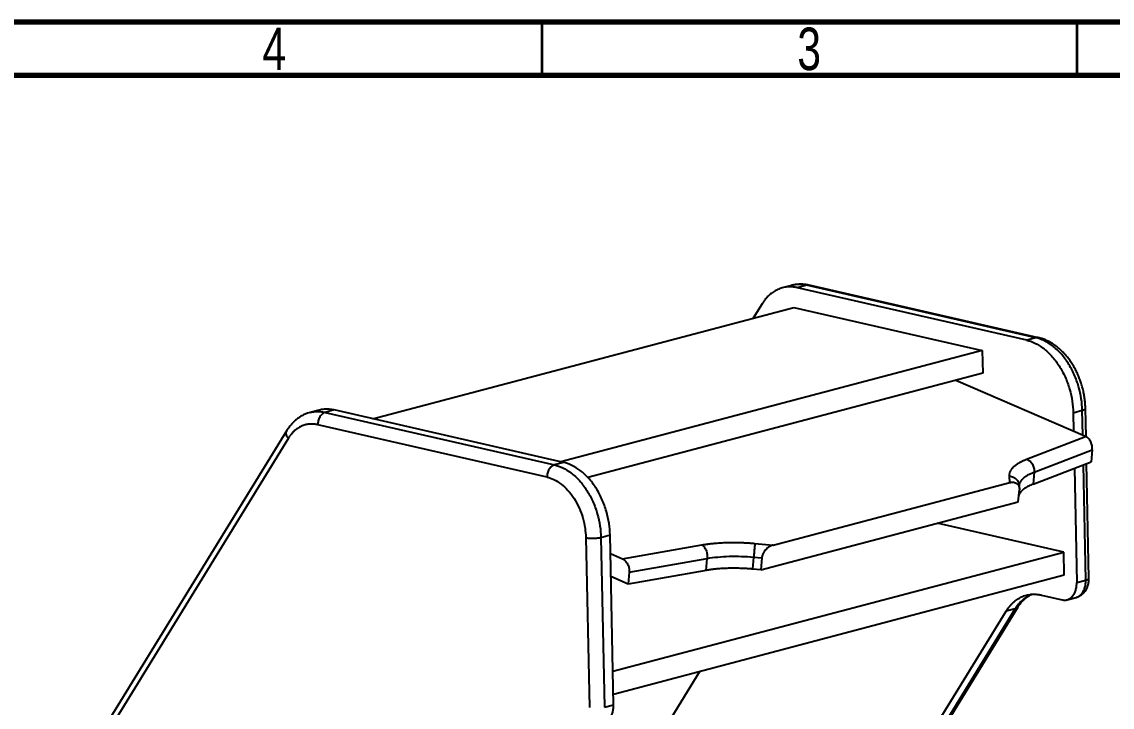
# Model space of a CAD drawing. Header units: millimetres. Extents: x 0 to 589, y 0 to 415.
# Drawn here: x 403.4 to 505.3, y 350.9 to 415 of the extents above; entities that cross this region are included whole.
import ezdxf

# ---------------------------------------------------------------- set-up
doc = ezdxf.new("R2010")
doc.units = ezdxf.units.MM
doc.styles.add('SLDTEXTSTYLE0', font='TXT', dxfattribs={"width": 0.75})

msp = doc.modelspace()

# ---------------------------------------------------------------- linework, layer by layer
at = {"color": 7, "linetype": 'Continuous', "lineweight": 70}
for p, q in [((15, 415), (589, 415)), ((20, 410), (584, 410))]:
    msp.add_line(p, q, dxfattribs=at)
at = {"color": 7, "linetype": 'Continuous', "lineweight": 35}
for p, q in [((452, 410), (452, 415)), ((502, 410), (502, 415))]:
    msp.add_line(p, q, dxfattribs=at)
at = {"color": 7, "linetype": 'Continuous', "lineweight": 25}
for p, q in [((475.3006, 390.3569), (474.4481, 390.1318)), ((476.7105, 390.3695), (475.8588, 390.1447)), ((497.2942, 385.2429), (475.8588, 390.1447)), ((498.1459, 385.4678), (476.7105, 390.3695)), ((498.3894, 385.4735), (476.9533, 390.3755)), ((472.5542, 388.6362), (471.7322, 387.2998)), ((436.1273, 377.8997), (475.5404, 388.3052)), ((436.1273, 377.8997), (475.5404, 388.3052)), ((475.5404, 388.3052), (493.1446, 384.2795)), ((498.1459, 385.4678), (497.2942, 385.2429)), ((493.1446, 384.2795), (453.7315, 373.874)), ((493.1446, 384.2795), (493.1891, 382.1477)), ((493.1891, 382.1477), (456.2684, 372.4002)), ((502.8035, 376.235), (490.6644, 381.4812)), ((431.1545, 378.7018), (430.302, 378.4767)), ((432.5643, 378.7144), (431.7126, 378.4896)), ((431.7126, 378.4896), (453.148, 373.5878)), ((453.9997, 373.8127), (432.5643, 378.7144)), ((501.6406, 378.4628), (502.4923, 378.6876)), ((501.6406, 378.4628), (501.677, 376.7218)), ((502.5412, 376.3484), (502.4923, 378.6876)), ((502.8434, 376.2123), (502.7879, 378.87)), ((452.4585, 372.4314), (431.0231, 377.3332)), ((428.1272, 376.7874), (404.4046, 338.2181)), ((497.2841, 374.116), (502.8035, 376.235)), ((428.2692, 376.0761), (404.5466, 337.5068)), ((497.9966, 372.9101), (503.4267, 374.9948)), ((503.4267, 374.9948), (503.326, 373.8732)), ((453.9997, 373.8127), (453.148, 373.5878)), ((497.8959, 371.7885), (503.326, 373.8732)), ((501.7491, 373.2678), (501.9721, 362.5877)), ((502.8238, 362.8125), (502.5987, 373.594)), ((503.1194, 362.9939), (502.8957, 373.708)), ((495.7158, 371.9275), (495.6852, 372.5252)), ((497.9966, 372.9101), (497.8959, 371.7885)), ((473.5955, 366.0875), (495.7158, 371.9275)), ((496.5106, 370.1299), (496.6113, 371.2515)), ((496.6139, 371.3708), (496.5998, 371.6452)), ((472.4316, 363.7728), (496.5106, 370.1299)), ((500.7566, 365.4212), (488.9241, 368.127)), ((457.4944, 366.8076), (458.3461, 367.0325)), ((458.6775, 351.1574), (458.3461, 367.0325)), ((456.0805, 366.7813), (456.4119, 350.9062)), ((457.4944, 366.8076), (457.8259, 350.9326)), ((459.509, 364.8048), (466.9296, 366.1021)), ((471.8858, 366.2419), (473.5955, 366.0875)), ((458.3825, 365.2916), (459.509, 364.8048)), ((458.612, 354.2946), (500.7566, 365.4212)), ((471.7695, 364.9632), (471.6688, 363.8417)), ((471.7695, 364.9632), (472.5323, 364.8943)), ((500.8011, 363.2894), (500.7566, 365.4212)), ((460.1322, 363.5645), (467.4328, 364.8409)), ((467.3321, 363.7193), (467.4328, 364.8409)), ((472.5323, 364.8943), (472.4316, 363.7728)), ((460.0315, 362.443), (458.4275, 363.1362)), ((458.6566, 352.1628), (500.8011, 363.2894)), ((467.3321, 363.7193), (460.0315, 362.443)), ((460.1322, 363.5645), (460.0315, 362.443)), ((472.4316, 363.7728), (471.6688, 363.8417)), ((501.9721, 362.5877), (502.8238, 362.8125)), ((498.6806, 361.4116), (500.6042, 360.9717)), ((501.0739, 360.9759), (501.9263, 361.2009)), ((483.9937, 341.3971), (495.376, 359.9031)), ((484.8453, 341.622), (496.2277, 360.128)), ((485.1261, 341.8157), (496.5085, 360.3217)), ((496.2277, 360.128), (495.376, 359.9031)), ((466.7252, 354.293), (457.6444, 339.529)), ((457.8259, 350.9326), (458.6775, 351.1574))]:
    msp.add_line(p, q, dxfattribs=at)
for points, knots in [([(476.7105, 390.3695), (476.5529, 390.399), (476.2346, 390.4586), (475.7639, 390.4441), (475.4494, 390.41), (475.3008, 390.3568), (475.3003, 390.3567)], [0, 0, 0, 0, 0.327153129, 0.660822902, 0.99898303, 1, 1, 1, 1]), ([(476.9534, 390.3727), (476.8645, 390.3922), (476.6642, 390.4361), (476.3508, 390.4661), (476.0174, 390.4702), (475.6904, 390.4385), (475.4593, 390.4013), (475.3405, 390.3658), (475.3255, 390.3613)], [0, 0, 0, 0, 0.16358925, 0.36851006, 0.57117473, 0.77189766, 0.97114173, 1, 1, 1, 1]), ([(475.8588, 390.1447), (475.8397, 390.1489), (475.8017, 390.1574), (475.7447, 390.1689), (475.6877, 390.1793), (475.6309, 390.1886), (475.5742, 390.1969), (475.5176, 390.204), (475.4612, 390.2102), (475.4048, 390.2152), (475.3485, 390.2192), (475.2924, 390.2221), (475.2364, 390.2239), (475.1804, 390.2246), (475.1246, 390.2243), (475.0689, 390.2229), (475.0133, 390.2205), (474.9578, 390.217), (474.8426, 390.2074), (474.6694, 390.1841), (474.4415, 390.1336), (474.2187, 390.064), (474.0014, 389.9754), (473.7906, 389.8685), (473.5871, 389.7436), (473.3916, 389.6008), (473.239, 389.4702), (473.1251, 389.3616), (473.0466, 389.2817), (472.9701, 389.1988), (472.8956, 389.1128), (472.8232, 389.0237), (472.7528, 388.9316), (472.6844, 388.8363), (472.618, 388.7381), (472.5755, 388.6702), (472.5542, 388.6362)], [0, 0, 0, 0, 0.01476049, 0.02950091, 0.04422393, 0.0589322, 0.0736284, 0.0883152, 0.10299528, 0.11767133, 0.13234603, 0.14702208, 0.16170216, 0.17638896, 0.19108516, 0.20579343, 0.22051645, 0.23525687, 0.25001736, 0.31261661, 0.37500989, 0.43740318, 0.50000243, 0.56260168, 0.62499496, 0.68738825, 0.7499875, 0.77785096, 0.80565126, 0.83340636, 0.86113431, 0.88885319, 0.91658114, 0.94433624, 0.97213654, 1, 1, 1, 1]), ([(476.9532, 390.373), (476.9157, 390.3802), (476.8367, 390.3955), (476.754, 390.3785), (476.7105, 390.3695)], [0, 0, 0, 0, 0.47401132, 1, 1, 1, 1]), ([(498.3889, 385.4712), (498.3513, 385.4785), (498.2722, 385.4937), (498.1894, 385.4767), (498.1459, 385.4678)], [0, 0, 0, 0, 0.47450295, 1, 1, 1, 1]), ([(502.4923, 378.6876), (502.4852, 379.0302), (502.4556, 379.3907), (502.3438, 380.1327), (502.2614, 380.5142), (502.0406, 381.2769), (501.9021, 381.6581), (501.5723, 382.3951), (501.3812, 382.7507), (500.9568, 383.4127), (500.7238, 383.7188), (500.2316, 384.2639), (499.9727, 384.5028), (499.4467, 384.905), (499.1797, 385.0685), (498.6538, 385.3213), (498.3949, 385.4108), (498.1459, 385.4678)], [0, 0, 0, 0, 0.125, 0.125, 0.25, 0.25, 0.375, 0.375, 0.5, 0.5, 0.625, 0.625, 0.75, 0.75, 0.875, 0.875, 1, 1, 1, 1]), ([(502.785, 378.8701), (502.7842, 378.9374), (502.7817, 379.1471), (502.7521, 379.5025), (502.6976, 379.9335), (502.6188, 380.3631), (502.5176, 380.7889), (502.3942, 381.2088), (502.2492, 381.6209), (502.0833, 382.023), (501.8972, 382.413), (501.6917, 382.7891), (501.4675, 383.1492), (501.2256, 383.4915), (500.9669, 383.8139), (500.6925, 384.1146), (500.4037, 384.3917), (500.1019, 384.6432), (499.7887, 384.8675), (499.466, 385.0625), (499.1359, 385.2279), (498.8003, 385.359), (498.5507, 385.4396), (498.4127, 385.4663), (498.3888, 385.4709)], [0, 0, 0, 0, 0.02288215, 0.07121974, 0.11953204, 0.16782731, 0.21611735, 0.2644161, 0.31273587, 0.36108943, 0.4094912, 0.45795368, 0.50648601, 0.55509212, 0.60376834, 0.65250045, 0.701253, 0.74996993, 0.79858151, 0.84700079, 0.89512992, 0.9428712, 0.99014165, 1, 1, 1, 1]), ([(497.2942, 385.2429), (497.5432, 385.186), (497.8021, 385.0965), (498.328, 384.8436), (498.595, 384.6802), (499.121, 384.2779), (499.3799, 384.039), (499.8721, 383.494), (500.1051, 383.1878), (500.5295, 382.5259), (500.7206, 382.1702), (501.0504, 381.4332), (501.1889, 381.0521), (501.4097, 380.2893), (501.4921, 379.9078), (501.6039, 379.1658), (501.6335, 378.8053), (501.6406, 378.4628)], [0, 0, 0, 0, 0.125, 0.125, 0.25, 0.25, 0.375, 0.375, 0.5, 0.5, 0.625, 0.625, 0.75, 0.75, 0.875, 0.875, 1, 1, 1, 1]), ([(430.3008, 378.4735), (430.2209, 378.4516), (430.0371, 378.4013), (429.7605, 378.2871), (429.4716, 378.1379), (429.1961, 377.9596), (428.9347, 377.7541), (428.6886, 377.5221), (428.4597, 377.2635), (428.2719, 377.0178), (428.1695, 376.8503), (428.1296, 376.785)], [0, 0, 0, 0, 0.09012047, 0.20719152, 0.32434427, 0.44194151, 0.56030487, 0.67969064, 0.80026966, 0.92211445, 1, 1, 1, 1]), ([(430.3005, 378.476), (430.3016, 378.4764), (430.4508, 378.5298), (430.766, 378.5642), (431.2367, 378.5786), (431.555, 378.5191), (431.7126, 378.4896)], [0, 0, 0, 0, 0.00249724, 0.34015629, 0.67333164, 1, 1, 1, 1]), ([(431.7126, 378.4896), (431.6708, 378.4785), (431.6275, 378.462), (431.5401, 378.4166), (431.4959, 378.3877), (431.4096, 378.3174), (431.3673, 378.276), (431.2877, 378.1822), (431.2503, 378.1297), (431.183, 378.0168), (431.1531, 377.9564), (431.1023, 377.8316), (431.0815, 377.7672), (431.0494, 377.6388), (431.0381, 377.5748), (431.0244, 377.4505), (431.0219, 377.3903), (431.0231, 377.3332)], [0, 0, 0, 0, 0.125, 0.125, 0.25, 0.25, 0.375, 0.375, 0.5, 0.5, 0.625, 0.625, 0.75, 0.75, 0.875, 0.875, 1, 1, 1, 1]), ([(432.5643, 378.7144), (432.4067, 378.7439), (432.0884, 378.8035), (431.6177, 378.789), (431.3031, 378.7548), (431.1546, 378.7017), (431.1541, 378.7015)], [0, 0, 0, 0, 0.32715313, 0.6608229, 0.99898303, 1, 1, 1, 1]), ([(502.4923, 378.6876), (502.5333, 378.6996), (502.6176, 378.7242), (502.7116, 378.7681), (502.7702, 378.8164), (502.7947, 378.8516), (502.7872, 378.8692), (502.7868, 378.8702)], [0, 0, 0, 0, 0.22955092, 0.47285186, 0.72626777, 0.98506153, 1, 1, 1, 1]), ([(431.0231, 377.3332), (431.0062, 377.337), (430.9725, 377.3445), (430.922, 377.3545), (430.8716, 377.3636), (430.8214, 377.3716), (430.7712, 377.3787), (430.7211, 377.3847), (430.6712, 377.3897), (430.6213, 377.3937), (430.5715, 377.3968), (430.5219, 377.3988), (430.4723, 377.3998), (430.4229, 377.3997), (430.3735, 377.3987), (430.3243, 377.3967), (430.2751, 377.3937), (430.1772, 377.3856), (430.0319, 377.366), (429.842, 377.3239), (429.6563, 377.2659), (429.4753, 377.1921), (429.2996, 377.1031), (429.13, 376.9989), (428.9671, 376.8799), (428.837, 376.7686), (428.7367, 376.6726), (428.6634, 376.5972), (428.5923, 376.5185), (428.5233, 376.4366), (428.4565, 376.3515), (428.3918, 376.263), (428.3291, 376.1715), (428.2892, 376.108), (428.2692, 376.0761)], [0, 0, 0, 0, 0.01568234, 0.03134222, 0.04698282, 0.06260735, 0.07821899, 0.09382097, 0.1094165, 0.12500881, 0.14060112, 0.15619665, 0.17179863, 0.18741028, 0.2030348, 0.21867541, 0.23433529, 0.25001762, 0.312617, 0.37501041, 0.43740383, 0.5000032, 0.56260258, 0.62499599, 0.68738941, 0.74998878, 0.78133021, 0.81259453, 0.84380736, 0.87499439, 0.90618143, 0.93739425, 0.96865857, 1, 1, 1, 1]), ([(428.2692, 376.0761), (428.2367, 376.1205), (428.1697, 376.2119), (428.1029, 376.356), (428.0654, 376.5023), (428.0687, 376.6399), (428.0917, 376.7361), (428.1239, 376.7772), (428.1299, 376.7849)], [0, 0, 0, 0, 0.17621397, 0.36298309, 0.55751693, 0.75617906, 0.9548412, 1, 1, 1, 1]), ([(503.4267, 374.9948), (503.4276, 375.0047), (503.4292, 375.0248), (503.4308, 375.0553), (503.4317, 375.0862), (503.4318, 375.1175), (503.4312, 375.1491), (503.4298, 375.1811), (503.4276, 375.2132), (503.4247, 375.2456), (503.4209, 375.278), (503.4164, 375.3106), (503.4112, 375.3432), (503.3956, 375.4271), (503.3589, 375.5655), (503.2856, 375.7412), (503.1884, 375.9072), (503.0924, 376.0254), (503.0053, 376.1076), (502.9507, 376.1505), (502.9063, 376.1805), (502.8722, 376.201), (502.838, 376.2194), (502.815, 376.2298), (502.8035, 376.235)], [0, 0, 0, 0, 0.02024312, 0.04061455, 0.0611041, 0.08170116, 0.10239478, 0.12317365, 0.14402614, 0.16494041, 0.18590434, 0.20690567, 0.22793201, 0.24897086, 0.36961501, 0.49827552, 0.61240809, 0.7486028, 0.81216867, 0.8742321, 0.90585225, 0.93738341, 0.96878056, 1, 1, 1, 1]), ([(495.6852, 372.5252), (495.6848, 372.5355), (495.6839, 372.556), (495.6839, 372.5867), (495.6847, 372.6173), (495.6865, 372.6478), (495.6893, 372.6782), (495.6931, 372.7084), (495.6978, 372.7386), (495.7035, 372.7687), (495.7102, 372.7987), (495.7178, 372.8286), (495.7265, 372.8584), (495.7361, 372.8881), (495.7466, 372.9177), (495.7582, 372.9472), (495.7977, 373.0402), (495.886, 373.1939), (496.0636, 373.4014), (496.2931, 373.5989), (496.5033, 373.7386), (496.6585, 373.8278), (496.7391, 373.8716), (496.8227, 373.9145), (496.9091, 373.9566), (496.9984, 373.9978), (497.0906, 374.0381), (497.1856, 374.0776), (497.2512, 374.1032), (497.2841, 374.116)], [0, 0, 0, 0, 0.01669994, 0.03338666, 0.05006218, 0.06672854, 0.08338776, 0.10004188, 0.11669294, 0.13334298, 0.14999404, 0.16664816, 0.18330738, 0.19997374, 0.21664926, 0.23333598, 0.25003592, 0.37501876, 0.5000016, 0.62498444, 0.74996728, 0.78126836, 0.81252918, 0.84376313, 0.87498364, 0.90620415, 0.9374381, 0.96869892, 1, 1, 1, 1]), ([(497.2841, 374.116), (497.331, 374.1), (497.3793, 374.0786), (497.476, 374.0235), (497.5244, 373.99), (497.6184, 373.911), (497.6639, 373.8656), (497.7486, 373.7647), (497.7879, 373.7093), (497.8575, 373.5915), (497.8878, 373.5293), (497.9377, 373.4021), (497.9574, 373.3373), (497.9858, 373.209), (497.9947, 373.1456), (498.0025, 373.0237), (498.0016, 372.9651), (497.9966, 372.9101)], [0, 0, 0, 0, 0.125, 0.125, 0.25, 0.25, 0.375, 0.375, 0.5, 0.5, 0.625, 0.625, 0.75, 0.75, 0.875, 0.875, 1, 1, 1, 1]), ([(453.148, 373.5878), (453.1062, 373.5768), (453.0629, 373.5602), (452.9755, 373.5148), (452.9314, 373.4859), (452.845, 373.4156), (452.8028, 373.3742), (452.7231, 373.2804), (452.6857, 373.2279), (452.6184, 373.115), (452.5885, 373.0546), (452.5378, 372.9298), (452.5169, 372.8655), (452.4848, 372.737), (452.4736, 372.673), (452.4598, 372.5487), (452.4573, 372.4885), (452.4585, 372.4314)], [0, 0, 0, 0, 0.125, 0.125, 0.25, 0.25, 0.375, 0.375, 0.5, 0.5, 0.625, 0.625, 0.75, 0.75, 0.875, 0.875, 1, 1, 1, 1]), ([(453.148, 373.5878), (453.397, 373.5309), (453.6559, 373.4413), (454.1818, 373.1885), (454.4487, 373.0251), (454.9747, 372.6228), (455.2337, 372.3839), (455.7258, 371.8389), (455.9589, 371.5327), (456.3833, 370.8708), (456.5744, 370.5151), (456.9041, 369.7781), (457.0427, 369.397), (457.2635, 368.6342), (457.3459, 368.2527), (457.4577, 367.5107), (457.4873, 367.1502), (457.4944, 366.8076)], [0, 0, 0, 0, 0.125, 0.125, 0.25, 0.25, 0.375, 0.375, 0.5, 0.5, 0.625, 0.625, 0.75, 0.75, 0.875, 0.875, 1, 1, 1, 1]), ([(458.3461, 367.0325), (458.339, 367.3751), (458.3094, 367.7356), (458.1976, 368.4776), (458.1152, 368.8591), (457.8944, 369.6218), (457.7558, 370.003), (457.4261, 370.74), (457.235, 371.0956), (456.8106, 371.7576), (456.5775, 372.0637), (456.0854, 372.6088), (455.8264, 372.8477), (455.3004, 373.2499), (455.0335, 373.4134), (454.5076, 373.6662), (454.2487, 373.7557), (453.9997, 373.8127)], [0, 0, 0, 0, 0.125, 0.125, 0.25, 0.25, 0.375, 0.375, 0.5, 0.5, 0.625, 0.625, 0.75, 0.75, 0.875, 0.875, 1, 1, 1, 1]), ([(452.4585, 372.4314), (452.666, 372.384), (452.8817, 372.3094), (453.32, 372.0987), (453.5424, 371.9625), (453.9808, 371.6273), (454.1966, 371.4282), (454.6067, 370.974), (454.8009, 370.7188), (455.1546, 370.1672), (455.3139, 369.8708), (455.5886, 369.2567), (455.704, 368.9391), (455.8881, 368.3034), (455.9567, 367.9855), (456.0499, 367.3672), (456.0745, 367.0668), (456.0805, 366.7813)], [0, 0, 0, 0, 0.125, 0.125, 0.25, 0.25, 0.375, 0.375, 0.5, 0.5, 0.625, 0.625, 0.75, 0.75, 0.875, 0.875, 1, 1, 1, 1]), ([(495.6852, 372.5252), (495.7457, 372.5178), (495.8703, 372.5024), (496.0513, 372.4369), (496.2222, 372.3377), (496.3705, 372.2045), (496.4871, 372.0457), (496.5623, 371.8714), (496.5976, 371.7341), (496.5968, 371.6576), (496.5966, 371.6417)], [0, 0, 0, 0, 0.12721096, 0.26204181, 0.40247811, 0.54589466, 0.68931122, 0.82974752, 0.96457837, 1, 1, 1, 1]), ([(496.6102, 371.6361), (496.613, 371.6846), (496.621, 371.8223), (496.7273, 372.0401), (496.9217, 372.2861), (497.2036, 372.5155), (497.5558, 372.7268), (497.8503, 372.8492), (497.9966, 372.9101)], [0, 0, 0, 0, 0.09817727, 0.27853368, 0.46000685, 0.64148002, 0.82183643, 1, 1, 1, 1]), ([(495.7158, 371.9275), (495.7246, 371.9298), (495.743, 371.9345), (495.7714, 371.9409), (495.802, 371.9469), (495.8347, 371.9523), (495.8694, 371.9568), (495.9085, 371.9605), (495.9512, 371.9627), (495.9964, 371.9627), (496.0408, 371.9604), (496.1263, 371.9512), (496.2459, 371.921), (496.3638, 371.8564), (496.443, 371.7875), (496.494, 371.7286), (496.5362, 371.6633), (496.5701, 371.5909), (496.5948, 371.5132), (496.6078, 371.4435), (496.6134, 371.386), (496.6152, 371.3418), (496.6147, 371.297), (496.6124, 371.2666), (496.6113, 371.2515)], [0, 0, 0, 0, 0.01980791, 0.0412404, 0.06432004, 0.08906963, 0.11551179, 0.14366846, 0.17904595, 0.21468936, 0.24978749, 0.28476007, 0.42083634, 0.55023956, 0.61334978, 0.67215851, 0.73096615, 0.78660343, 0.84180952, 0.8949849, 0.92151759, 0.9478543, 0.97400971, 1, 1, 1, 1]), ([(497.8959, 371.7885), (497.7497, 371.7277), (497.4553, 371.6053), (497.1021, 371.394), (496.8239, 371.1642), (496.6414, 370.9498), (496.5874, 370.8087), (496.5666, 370.7544)], [0, 0, 0, 0, 0.21333734, 0.42930044, 0.64660077, 0.86390111, 1, 1, 1, 1]), ([(456.0805, 366.7813), (456.122, 366.7718), (456.1688, 366.7629), (456.2722, 366.7473), (456.3289, 366.7405), (456.4502, 366.7298), (456.5147, 366.7259), (456.6483, 366.7215), (456.7173, 366.721), (456.8553, 366.7236), (456.9244, 366.7267), (457.0581, 366.736), (457.1229, 366.7424), (457.2446, 366.7576), (457.3015, 366.7665), (457.4055, 366.786), (457.4526, 366.7966), (457.4944, 366.8076)], [0, 0, 0, 0, 0.125, 0.125, 0.25, 0.25, 0.375, 0.375, 0.5, 0.5, 0.625, 0.625, 0.75, 0.75, 0.875, 0.875, 1, 1, 1, 1]), ([(466.9296, 366.1021), (466.9534, 366.1062), (467.001, 366.1144), (467.0731, 366.1264), (467.1456, 366.138), (467.2187, 366.1494), (467.2923, 366.1603), (467.3664, 366.171), (467.441, 366.1813), (467.516, 366.1913), (467.5917, 366.201), (467.6678, 366.2103), (467.7444, 366.2193), (467.8215, 366.228), (467.8991, 366.2363), (467.9773, 366.2444), (468.2258, 366.2687), (468.6544, 366.302), (469.2774, 366.3295), (469.9164, 366.3376), (470.4047, 366.329), (470.7324, 366.3172), (470.8967, 366.3101), (471.0611, 366.3017), (471.2257, 366.2922), (471.3905, 366.2815), (471.5555, 366.2696), (471.7206, 366.2565), (471.8307, 366.2468), (471.8858, 366.2419)], [0, 0, 0, 0, 0.01669994, 0.03338666, 0.05006218, 0.06672854, 0.08338776, 0.10004188, 0.11669294, 0.13334298, 0.14999404, 0.16664816, 0.18330738, 0.19997374, 0.21664926, 0.23333598, 0.25003592, 0.37501876, 0.5000016, 0.62498444, 0.74996728, 0.78126836, 0.81252918, 0.84376313, 0.87498364, 0.90620415, 0.9374381, 0.96869892, 1, 1, 1, 1]), ([(466.9296, 366.1021), (466.9642, 366.0828), (466.9996, 366.058), (467.0704, 365.9961), (467.1057, 365.9591), (467.1739, 365.8734), (467.2068, 365.8246), (467.2676, 365.7174), (467.2956, 365.659), (467.3447, 365.5358), (467.3659, 365.4712), (467.4002, 365.3399), (467.4133, 365.2733), (467.4316, 365.1423), (467.4367, 365.078), (467.4398, 364.9548), (467.4377, 364.8959), (467.4328, 364.8409)], [0, 0, 0, 0, 0.125, 0.125, 0.25, 0.25, 0.375, 0.375, 0.5, 0.5, 0.625, 0.625, 0.75, 0.75, 0.875, 0.875, 1, 1, 1, 1]), ([(471.8858, 366.2419), (471.8839, 366.2216), (471.8815, 366.1957), (471.8756, 366.1317), (471.8721, 366.0936), (471.864, 366.0057), (471.8594, 365.9559), (471.8494, 365.8467), (471.844, 365.7873), (471.8327, 365.6624), (471.8267, 365.597), (471.8147, 365.4644), (471.8086, 365.3973), (471.7967, 365.2655), (471.7909, 365.2008), (471.7798, 365.0772), (471.7745, 365.0183), (471.7695, 364.9632)], [0, 0, 0, 0, 0.125, 0.125, 0.25, 0.25, 0.375, 0.375, 0.5, 0.5, 0.625, 0.625, 0.75, 0.75, 0.875, 0.875, 1, 1, 1, 1]), ([(473.5955, 366.0875), (473.5848, 366.0846), (473.5634, 366.0787), (473.5313, 366.0687), (473.4992, 366.0578), (473.4671, 366.046), (473.435, 366.0331), (473.3818, 366.0102), (473.3079, 365.9739), (473.2147, 365.9191), (473.1243, 365.8571), (473.0103, 365.7665), (472.8789, 365.6391), (472.7638, 365.4916), (472.6869, 365.3672), (472.6382, 365.2732), (472.5977, 365.1779), (472.5713, 365.0978), (472.5548, 365.0343), (472.5449, 364.9872), (472.5371, 364.9404), (472.5339, 364.9097), (472.5323, 364.8943)], [0, 0, 0, 0, 0.02406024, 0.04805676, 0.0720031, 0.09591289, 0.11979984, 0.14367767, 0.21469241, 0.28475396, 0.3535892, 0.42094674, 0.55035778, 0.67213406, 0.73023979, 0.78658713, 0.84140222, 0.89497666, 0.92145997, 0.94771289, 0.97385315, 1, 1, 1, 1]), ([(467.4328, 364.8409), (467.7383, 364.8943), (468.0663, 364.9383), (468.7562, 365.0044), (469.118, 365.0265), (469.861, 365.0475), (470.2421, 365.0463), (471.0074, 365.0213), (471.3916, 364.9973), (471.7695, 364.9632)], [0, 0, 0, 0, 0.25, 0.25, 0.5, 0.5, 0.75, 0.75, 1, 1, 1, 1]), ([(459.509, 364.8048), (459.5153, 364.8019), (459.5286, 364.7961), (459.5491, 364.786), (459.5711, 364.7743), (459.5946, 364.7607), (459.6196, 364.745), (459.6586, 364.7183), (459.7108, 364.6773), (459.7967, 364.5963), (459.8927, 364.4785), (459.9904, 364.3128), (460.0643, 364.1352), (460.1032, 363.9891), (460.1207, 363.8897), (460.1283, 363.8339), (460.1336, 363.7784), (460.1367, 363.7234), (460.1375, 363.6693), (460.1362, 363.6163), (460.1335, 363.5817), (460.1322, 363.5645)], [0, 0, 0, 0, 0.01728695, 0.03599528, 0.05616168, 0.0778231, 0.10101606, 0.12577575, 0.18783331, 0.25140605, 0.38392271, 0.50174174, 0.63040347, 0.75104876, 0.78710551, 0.8230993, 0.85896777, 0.89464985, 0.93008644, 0.96522098, 1, 1, 1, 1]), ([(471.6688, 363.8417), (471.6413, 363.8441), (471.5862, 363.849), (471.5036, 363.856), (471.421, 363.8626), (471.3385, 363.8688), (471.256, 363.8748), (471.1736, 363.8803), (471.0913, 363.8856), (471.0089, 363.8905), (470.9267, 363.895), (470.8445, 363.8992), (470.7623, 363.9031), (470.6802, 363.9066), (470.5981, 363.9097), (470.3525, 363.9182), (469.9456, 363.9254), (469.3865, 363.9183), (468.8413, 363.8943), (468.4395, 363.863), (468.1705, 363.8359), (468.0256, 363.8198), (467.8828, 363.8024), (467.7419, 363.7837), (467.6031, 363.7636), (467.4662, 363.7423), (467.3768, 363.727), (467.3321, 363.7193)], [0, 0, 0, 0, 0.01789228, 0.03576955, 0.05363429, 0.07148901, 0.08933621, 0.10717839, 0.12501806, 0.14285773, 0.16069991, 0.17854711, 0.19640183, 0.21426657, 0.23214384, 0.25003612, 0.37501915, 0.50000219, 0.62498522, 0.74996826, 0.78573718, 0.82145602, 0.85714477, 0.89282349, 0.92851224, 0.96423107, 1, 1, 1, 1]), ([(501.9259, 361.2008), (502.0345, 361.2375), (502.2344, 361.305), (502.4747, 361.4697), (502.6462, 361.6319), (502.7755, 361.7924), (502.8912, 361.9748), (503.0067, 362.2256), (503.0812, 362.5017), (503.1175, 362.7691), (503.1187, 362.9175), (503.1194, 362.9944)], [0, 0, 0, 0, 0.149409439, 0.275092534, 0.377015168, 0.455912811, 0.542617611, 0.663715885, 0.817070205, 0.905088984, 1, 1, 1, 1]), ([(502.8238, 362.8125), (502.8647, 362.8245), (502.9491, 362.8491), (503.0431, 362.893), (503.1016, 362.9413), (503.1262, 362.9762), (503.1188, 362.9937), (503.1185, 362.9944)], [0, 0, 0, 0, 0.23037539, 0.47455017, 0.72887626, 0.98859951, 1, 1, 1, 1]), ([(500.6042, 360.9717), (500.6145, 360.9695), (500.635, 360.965), (500.6657, 360.9594), (500.6963, 360.9546), (500.7268, 360.9508), (500.7573, 360.948), (500.7876, 360.9461), (500.8179, 360.9451), (500.8481, 360.9451), (500.9132, 360.947), (501.012, 360.9585), (501.141, 360.9929), (501.2644, 361.0457), (501.4199, 361.1401), (501.5948, 361.3013), (501.7366, 361.5142), (501.8269, 361.7102), (501.8824, 361.8689), (501.9254, 362.0375), (501.9492, 362.1793), (501.9614, 362.2884), (501.9674, 362.362), (501.9712, 362.4364), (501.973, 362.5116), (501.9724, 362.5623), (501.9721, 362.5877)], [0, 0, 0, 0, 0.0139281, 0.02783301, 0.04172132, 0.05559967, 0.0694747, 0.08335305, 0.09724136, 0.11114627, 0.12507437, 0.18758766, 0.25010095, 0.31261424, 0.37512753, 0.50000278, 0.62487803, 0.68739132, 0.74990461, 0.8124179, 0.87493119, 0.89998364, 0.92497807, 0.94995312, 0.97494754, 1, 1, 1, 1]), ([(501.9248, 361.2062), (501.9404, 361.2086), (502.0467, 361.2244), (502.2262, 361.3293), (502.4474, 361.5239), (502.6238, 361.7935), (502.7465, 362.1107), (502.8173, 362.4541), (502.8217, 362.6954), (502.8238, 362.8125)], [0, 0, 0, 0, 0.02834887, 0.19280262, 0.36074631, 0.52869, 0.69314374, 0.85103339, 1, 1, 1, 1]), ([(495.376, 359.9031), (495.3872, 359.9212), (495.4097, 359.9573), (495.4441, 360.0105), (495.479, 360.0628), (495.5145, 360.1143), (495.5506, 360.1649), (495.5872, 360.2146), (495.6244, 360.2635), (495.6622, 360.3115), (495.7005, 360.3586), (495.7394, 360.4049), (495.7789, 360.4504), (495.8189, 360.4949), (495.8595, 360.5386), (495.9007, 360.5815), (495.9424, 360.6234), (495.9848, 360.6646), (496.0739, 360.7483), (496.2134, 360.8677), (496.409, 361.0105), (496.6124, 361.1354), (496.8233, 361.2423), (497.0406, 361.3309), (497.2634, 361.4005), (497.4913, 361.451), (497.6807, 361.4765), (497.8288, 361.4875), (497.934, 361.4915), (498.0395, 361.4916), (498.1454, 361.488), (498.2517, 361.4805), (498.3583, 361.4691), (498.4654, 361.4539), (498.5729, 361.4352), (498.6447, 361.4195), (498.6806, 361.4116)], [0, 0, 0, 0, 0.01476049, 0.02950091, 0.04422393, 0.0589322, 0.0736284, 0.0883152, 0.10299528, 0.11767133, 0.13234603, 0.14702208, 0.16170216, 0.17638896, 0.19108516, 0.20579343, 0.22051645, 0.23525687, 0.25001736, 0.31261661, 0.37500989, 0.43740318, 0.50000243, 0.56260168, 0.62499496, 0.68738825, 0.7499875, 0.77785096, 0.80565126, 0.83340636, 0.86113431, 0.88885319, 0.91658114, 0.94433624, 0.97213654, 1, 1, 1, 1]), ([(497.7062, 361.4749), (497.6961, 361.4713), (497.5367, 361.4152), (497.2524, 361.2355), (496.8653, 360.934), (496.5192, 360.5653), (496.3242, 360.2728), (496.2277, 360.128)], [0, 0, 0, 0, 0.01681754, 0.26671812, 0.51493725, 0.75986032, 1, 1, 1, 1]), ([(496.5101, 360.3189), (496.5311, 360.3544), (496.6052, 360.4797), (496.746, 360.6697), (496.9311, 360.8887), (497.1284, 361.0818), (497.3368, 361.2497), (497.5394, 361.3848), (497.6755, 361.4508), (497.736, 361.4801)], [0, 0, 0, 0, 0.06198558, 0.21923148, 0.37772241, 0.53803833, 0.70087039, 0.86696071, 1, 1, 1, 1]), ([(496.2277, 360.128), (496.269, 360.1419), (496.3539, 360.1704), (496.4486, 360.237), (496.4875, 360.2965), (496.5046, 360.3226)], [0, 0, 0, 0, 0.34610262, 0.71293665, 1, 1, 1, 1]), ([(457.7786, 349.5511), (457.7942, 349.5535), (457.9005, 349.5693), (458.08, 349.6741), (458.3012, 349.8688), (458.4776, 350.1384), (458.6003, 350.4556), (458.6711, 350.7989), (458.6754, 351.0403), (458.6775, 351.1574)], [0, 0, 0, 0, 0.02834887, 0.19280262, 0.36074631, 0.52869, 0.69314374, 0.85103339, 1, 1, 1, 1])]:
    msp.add_open_spline(points, degree=3, knots=knots, dxfattribs=at)

# ---------------------------------------------------------------- texts
at = {"color": 7, "linetype": 'Continuous', "lineweight": 0, "char_height": 3.9688, "attachment_point": 2, "style": 'SLDTEXTSTYLE0'}
for s, insert in [('4', (426.96, 414.4572)), ('3', (476.96, 414.4572))]:
    msp.add_mtext(s, dxfattribs=dict(at, insert=insert))

doc.saveas('drawing.dxf')
